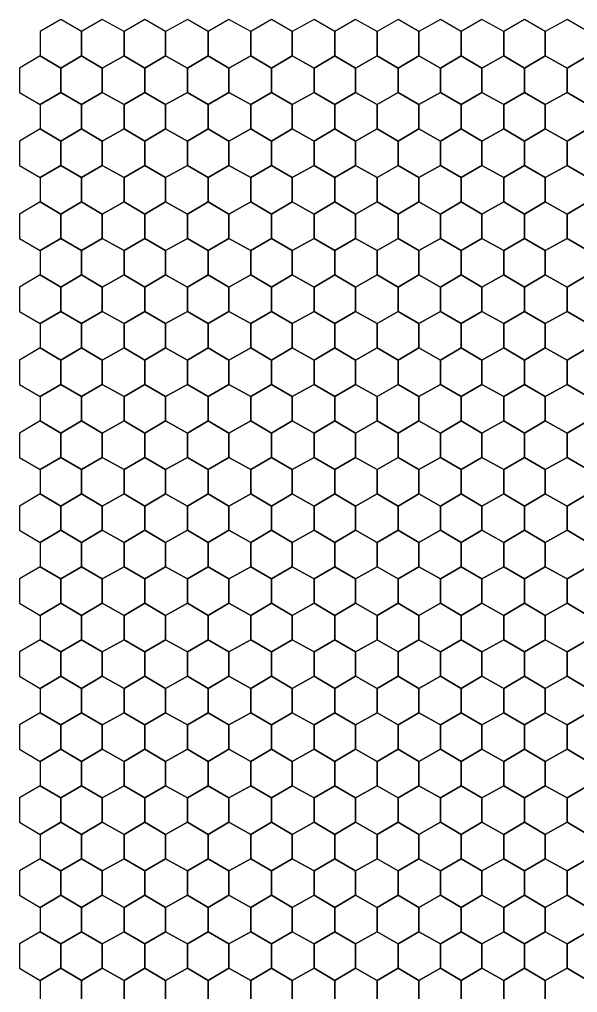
# Model space of a CAD drawing. Header units: metres. Extents: x -17 to 3602, y -20 to 1610.
# Drawn here: x -17 to 442, y 810 to 1610 of the extents above; entities that cross this region are included whole.
import ezdxf

# ---------------------------------------------------------------- set-up
doc = ezdxf.new("R2010")
doc.units = ezdxf.units.M

msp = doc.modelspace()

# ---------------------------------------------------------------- linework, layer by layer
for points in [[(34, 1580), (34, 1600), (17, 1610), (0, 1600), (0, 1580), (17, 1570)], [(69, 1580), (69, 1600), (51, 1610), (34, 1600), (34, 1580), (51, 1570)], [(103, 1580), (103, 1600), (86, 1610), (69, 1600), (69, 1580), (86, 1570)], [(138, 1580), (138, 1600), (121, 1610), (103, 1600), (103, 1580), (121, 1570)], [(173, 1580), (173, 1600), (155, 1610), (138, 1600), (138, 1580), (155, 1570)], [(207, 1580), (207, 1600), (190, 1610), (173, 1600), (173, 1580), (190, 1570)], [(242, 1580), (242, 1600), (225, 1610), (207, 1600), (207, 1580), (225, 1570)], [(277, 1580), (277, 1600), (259, 1610), (242, 1600), (242, 1580), (259, 1570)], [(311, 1580), (311, 1600), (294, 1610), (277, 1600), (277, 1580), (294, 1570)], [(346, 1580), (346, 1600), (329, 1610), (311, 1600), (311, 1580), (329, 1570)], [(381, 1580), (381, 1600), (363, 1610), (346, 1600), (346, 1580), (363, 1570)], [(415, 1580), (415, 1600), (398, 1610), (381, 1600), (381, 1580), (398, 1570)], [(450, 1580), (450, 1600), (433, 1610), (415, 1600), (415, 1580), (433, 1570)], [(17, 1550), (17, 1570), (0, 1580), (-17, 1570), (-17, 1550), (0, 1540)], [(51, 1550), (51, 1570), (34, 1580), (17, 1570), (17, 1550), (34, 1540)], [(86, 1550), (86, 1570), (69, 1580), (51, 1570), (51, 1550), (69, 1540)], [(121, 1550), (121, 1570), (103, 1580), (86, 1570), (86, 1550), (103, 1540)], [(155, 1550), (155, 1570), (138, 1580), (121, 1570), (121, 1550), (138, 1540)], [(190, 1550), (190, 1570), (173, 1580), (155, 1570), (155, 1550), (173, 1540)], [(225, 1550), (225, 1570), (207, 1580), (190, 1570), (190, 1550), (207, 1540)], [(259, 1550), (259, 1570), (242, 1580), (225, 1570), (225, 1550), (242, 1540)], [(294, 1550), (294, 1570), (277, 1580), (259, 1570), (259, 1550), (277, 1540)], [(329, 1550), (329, 1570), (311, 1580), (294, 1570), (294, 1550), (311, 1540)], [(363, 1550), (363, 1570), (346, 1580), (329, 1570), (329, 1550), (346, 1540)], [(398, 1550), (398, 1570), (381, 1580), (363, 1570), (363, 1550), (381, 1540)], [(433, 1550), (433, 1570), (415, 1580), (398, 1570), (398, 1550), (415, 1540)], [(467, 1550), (467, 1570), (450, 1580), (433, 1570), (433, 1550), (450, 1540)], [(34, 1520), (34, 1540), (17, 1550), (0, 1540), (0, 1520), (17, 1510)], [(69, 1520), (69, 1540), (51, 1550), (34, 1540), (34, 1520), (51, 1510)], [(103, 1520), (103, 1540), (86, 1550), (69, 1540), (69, 1520), (86, 1510)], [(138, 1520), (138, 1540), (121, 1550), (103, 1540), (103, 1520), (121, 1510)], [(173, 1520), (173, 1540), (155, 1550), (138, 1540), (138, 1520), (155, 1510)], [(207, 1520), (207, 1540), (190, 1550), (173, 1540), (173, 1520), (190, 1510)], [(242, 1520), (242, 1540), (225, 1550), (207, 1540), (207, 1520), (225, 1510)], [(277, 1520), (277, 1540), (259, 1550), (242, 1540), (242, 1520), (259, 1510)], [(311, 1520), (311, 1540), (294, 1550), (277, 1540), (277, 1520), (294, 1510)], [(346, 1520), (346, 1540), (329, 1550), (311, 1540), (311, 1520), (329, 1510)], [(381, 1520), (381, 1540), (363, 1550), (346, 1540), (346, 1520), (363, 1510)], [(415, 1520), (415, 1540), (398, 1550), (381, 1540), (381, 1520), (398, 1510)], [(450, 1520), (450, 1540), (433, 1550), (415, 1540), (415, 1520), (433, 1510)], [(17, 1490), (17, 1510), (0, 1520), (-17, 1510), (-17, 1490), (0, 1480)], [(51, 1490), (51, 1510), (34, 1520), (17, 1510), (17, 1490), (34, 1480)], [(86, 1490), (86, 1510), (69, 1520), (51, 1510), (51, 1490), (69, 1480)], [(121, 1490), (121, 1510), (103, 1520), (86, 1510), (86, 1490), (103, 1480)], [(155, 1490), (155, 1510), (138, 1520), (121, 1510), (121, 1490), (138, 1480)], [(190, 1490), (190, 1510), (173, 1520), (155, 1510), (155, 1490), (173, 1480)], [(225, 1490), (225, 1510), (207, 1520), (190, 1510), (190, 1490), (207, 1480)], [(259, 1490), (259, 1510), (242, 1520), (225, 1510), (225, 1490), (242, 1480)], [(294, 1490), (294, 1510), (277, 1520), (259, 1510), (259, 1490), (277, 1480)], [(329, 1490), (329, 1510), (311, 1520), (294, 1510), (294, 1490), (311, 1480)], [(363, 1490), (363, 1510), (346, 1520), (329, 1510), (329, 1490), (346, 1480)], [(398, 1490), (398, 1510), (381, 1520), (363, 1510), (363, 1490), (381, 1480)], [(433, 1490), (433, 1510), (415, 1520), (398, 1510), (398, 1490), (415, 1480)], [(467, 1490), (467, 1510), (450, 1520), (433, 1510), (433, 1490), (450, 1480)], [(34, 1460), (34, 1480), (17, 1490), (0, 1480), (0, 1460), (17, 1450)], [(69, 1460), (69, 1480), (51, 1490), (34, 1480), (34, 1460), (51, 1450)], [(103, 1460), (103, 1480), (86, 1490), (69, 1480), (69, 1460), (86, 1450)], [(138, 1460), (138, 1480), (121, 1490), (103, 1480), (103, 1460), (121, 1450)], [(173, 1460), (173, 1480), (155, 1490), (138, 1480), (138, 1460), (155, 1450)], [(207, 1460), (207, 1480), (190, 1490), (173, 1480), (173, 1460), (190, 1450)], [(242, 1460), (242, 1480), (225, 1490), (207, 1480), (207, 1460), (225, 1450)], [(277, 1460), (277, 1480), (259, 1490), (242, 1480), (242, 1460), (259, 1450)], [(311, 1460), (311, 1480), (294, 1490), (277, 1480), (277, 1460), (294, 1450)], [(346, 1460), (346, 1480), (329, 1490), (311, 1480), (311, 1460), (329, 1450)], [(381, 1460), (381, 1480), (363, 1490), (346, 1480), (346, 1460), (363, 1450)], [(415, 1460), (415, 1480), (398, 1490), (381, 1480), (381, 1460), (398, 1450)], [(450, 1460), (450, 1480), (433, 1490), (415, 1480), (415, 1460), (433, 1450)], [(17, 1430), (17, 1450), (0, 1460), (-17, 1450), (-17, 1430), (0, 1420)], [(51, 1430), (51, 1450), (34, 1460), (17, 1450), (17, 1430), (34, 1420)], [(86, 1430), (86, 1450), (69, 1460), (51, 1450), (51, 1430), (69, 1420)], [(121, 1430), (121, 1450), (103, 1460), (86, 1450), (86, 1430), (103, 1420)], [(155, 1430), (155, 1450), (138, 1460), (121, 1450), (121, 1430), (138, 1420)], [(190, 1430), (190, 1450), (173, 1460), (155, 1450), (155, 1430), (173, 1420)], [(225, 1430), (225, 1450), (207, 1460), (190, 1450), (190, 1430), (207, 1420)], [(259, 1430), (259, 1450), (242, 1460), (225, 1450), (225, 1430), (242, 1420)], [(294, 1430), (294, 1450), (277, 1460), (259, 1450), (259, 1430), (277, 1420)], [(329, 1430), (329, 1450), (311, 1460), (294, 1450), (294, 1430), (311, 1420)], [(363, 1430), (363, 1450), (346, 1460), (329, 1450), (329, 1430), (346, 1420)], [(398, 1430), (398, 1450), (381, 1460), (363, 1450), (363, 1430), (381, 1420)], [(433, 1430), (433, 1450), (415, 1460), (398, 1450), (398, 1430), (415, 1420)], [(467, 1430), (467, 1450), (450, 1460), (433, 1450), (433, 1430), (450, 1420)], [(34, 1400), (34, 1420), (17, 1430), (0, 1420), (0, 1400), (17, 1390)], [(69, 1400), (69, 1420), (51, 1430), (34, 1420), (34, 1400), (51, 1390)], [(103, 1400), (103, 1420), (86, 1430), (69, 1420), (69, 1400), (86, 1390)], [(138, 1400), (138, 1420), (121, 1430), (103, 1420), (103, 1400), (121, 1390)], [(173, 1400), (173, 1420), (155, 1430), (138, 1420), (138, 1400), (155, 1390)], [(207, 1400), (207, 1420), (190, 1430), (173, 1420), (173, 1400), (190, 1390)], [(242, 1400), (242, 1420), (225, 1430), (207, 1420), (207, 1400), (225, 1390)], [(277, 1400), (277, 1420), (259, 1430), (242, 1420), (242, 1400), (259, 1390)], [(311, 1400), (311, 1420), (294, 1430), (277, 1420), (277, 1400), (294, 1390)], [(346, 1400), (346, 1420), (329, 1430), (311, 1420), (311, 1400), (329, 1390)], [(381, 1400), (381, 1420), (363, 1430), (346, 1420), (346, 1400), (363, 1390)], [(415, 1400), (415, 1420), (398, 1430), (381, 1420), (381, 1400), (398, 1390)], [(450, 1400), (450, 1420), (433, 1430), (415, 1420), (415, 1400), (433, 1390)], [(17, 1370), (17, 1390), (0, 1400), (-17, 1390), (-17, 1370), (0, 1360)], [(51, 1370), (51, 1390), (34, 1400), (17, 1390), (17, 1370), (34, 1360)], [(86, 1370), (86, 1390), (69, 1400), (51, 1390), (51, 1370), (69, 1360)], [(121, 1370), (121, 1390), (103, 1400), (86, 1390), (86, 1370), (103, 1360)], [(155, 1370), (155, 1390), (138, 1400), (121, 1390), (121, 1370), (138, 1360)], [(190, 1370), (190, 1390), (173, 1400), (155, 1390), (155, 1370), (173, 1360)], [(225, 1370), (225, 1390), (207, 1400), (190, 1390), (190, 1370), (207, 1360)], [(259, 1370), (259, 1390), (242, 1400), (225, 1390), (225, 1370), (242, 1360)], [(294, 1370), (294, 1390), (277, 1400), (259, 1390), (259, 1370), (277, 1360)], [(329, 1370), (329, 1390), (311, 1400), (294, 1390), (294, 1370), (311, 1360)], [(363, 1370), (363, 1390), (346, 1400), (329, 1390), (329, 1370), (346, 1360)], [(398, 1370), (398, 1390), (381, 1400), (363, 1390), (363, 1370), (381, 1360)], [(433, 1370), (433, 1390), (415, 1400), (398, 1390), (398, 1370), (415, 1360)], [(467, 1370), (467, 1390), (450, 1400), (433, 1390), (433, 1370), (450, 1360)], [(34, 1340), (34, 1360), (17, 1370), (0, 1360), (0, 1340), (17, 1330)], [(69, 1340), (69, 1360), (51, 1370), (34, 1360), (34, 1340), (51, 1330)], [(103, 1340), (103, 1360), (86, 1370), (69, 1360), (69, 1340), (86, 1330)], [(138, 1340), (138, 1360), (121, 1370), (103, 1360), (103, 1340), (121, 1330)], [(173, 1340), (173, 1360), (155, 1370), (138, 1360), (138, 1340), (155, 1330)], [(207, 1340), (207, 1360), (190, 1370), (173, 1360), (173, 1340), (190, 1330)], [(242, 1340), (242, 1360), (225, 1370), (207, 1360), (207, 1340), (225, 1330)], [(277, 1340), (277, 1360), (259, 1370), (242, 1360), (242, 1340), (259, 1330)], [(311, 1340), (311, 1360), (294, 1370), (277, 1360), (277, 1340), (294, 1330)], [(346, 1340), (346, 1360), (329, 1370), (311, 1360), (311, 1340), (329, 1330)], [(381, 1340), (381, 1360), (363, 1370), (346, 1360), (346, 1340), (363, 1330)], [(415, 1340), (415, 1360), (398, 1370), (381, 1360), (381, 1340), (398, 1330)], [(450, 1340), (450, 1360), (433, 1370), (415, 1360), (415, 1340), (433, 1330)], [(17, 1310), (17, 1330), (0, 1340), (-17, 1330), (-17, 1310), (0, 1300)], [(51, 1310), (51, 1330), (34, 1340), (17, 1330), (17, 1310), (34, 1300)], [(86, 1310), (86, 1330), (69, 1340), (51, 1330), (51, 1310), (69, 1300)], [(121, 1310), (121, 1330), (103, 1340), (86, 1330), (86, 1310), (103, 1300)], [(155, 1310), (155, 1330), (138, 1340), (121, 1330), (121, 1310), (138, 1300)], [(190, 1310), (190, 1330), (173, 1340), (155, 1330), (155, 1310), (173, 1300)], [(225, 1310), (225, 1330), (207, 1340), (190, 1330), (190, 1310), (207, 1300)], [(259, 1310), (259, 1330), (242, 1340), (225, 1330), (225, 1310), (242, 1300)], [(294, 1310), (294, 1330), (277, 1340), (259, 1330), (259, 1310), (277, 1300)], [(329, 1310), (329, 1330), (311, 1340), (294, 1330), (294, 1310), (311, 1300)], [(363, 1310), (363, 1330), (346, 1340), (329, 1330), (329, 1310), (346, 1300)], [(398, 1310), (398, 1330), (381, 1340), (363, 1330), (363, 1310), (381, 1300)], [(433, 1310), (433, 1330), (415, 1340), (398, 1330), (398, 1310), (415, 1300)], [(467, 1310), (467, 1330), (450, 1340), (433, 1330), (433, 1310), (450, 1300)], [(34, 1280), (34, 1300), (17, 1310), (0, 1300), (0, 1280), (17, 1270)], [(69, 1280), (69, 1300), (51, 1310), (34, 1300), (34, 1280), (51, 1270)], [(103, 1280), (103, 1300), (86, 1310), (69, 1300), (69, 1280), (86, 1270)], [(138, 1280), (138, 1300), (121, 1310), (103, 1300), (103, 1280), (121, 1270)], [(173, 1280), (173, 1300), (155, 1310), (138, 1300), (138, 1280), (155, 1270)], [(207, 1280), (207, 1300), (190, 1310), (173, 1300), (173, 1280), (190, 1270)], [(242, 1280), (242, 1300), (225, 1310), (207, 1300), (207, 1280), (225, 1270)], [(277, 1280), (277, 1300), (259, 1310), (242, 1300), (242, 1280), (259, 1270)], [(311, 1280), (311, 1300), (294, 1310), (277, 1300), (277, 1280), (294, 1270)], [(346, 1280), (346, 1300), (329, 1310), (311, 1300), (311, 1280), (329, 1270)], [(381, 1280), (381, 1300), (363, 1310), (346, 1300), (346, 1280), (363, 1270)], [(415, 1280), (415, 1300), (398, 1310), (381, 1300), (381, 1280), (398, 1270)], [(450, 1280), (450, 1300), (433, 1310), (415, 1300), (415, 1280), (433, 1270)], [(17, 1250), (17, 1270), (0, 1280), (-17, 1270), (-17, 1250), (0, 1240)], [(51, 1250), (51, 1270), (34, 1280), (17, 1270), (17, 1250), (34, 1240)], [(86, 1250), (86, 1270), (69, 1280), (51, 1270), (51, 1250), (69, 1240)], [(121, 1250), (121, 1270), (103, 1280), (86, 1270), (86, 1250), (103, 1240)], [(155, 1250), (155, 1270), (138, 1280), (121, 1270), (121, 1250), (138, 1240)], [(190, 1250), (190, 1270), (173, 1280), (155, 1270), (155, 1250), (173, 1240)], [(225, 1250), (225, 1270), (207, 1280), (190, 1270), (190, 1250), (207, 1240)], [(259, 1250), (259, 1270), (242, 1280), (225, 1270), (225, 1250), (242, 1240)], [(294, 1250), (294, 1270), (277, 1280), (259, 1270), (259, 1250), (277, 1240)], [(329, 1250), (329, 1270), (311, 1280), (294, 1270), (294, 1250), (311, 1240)], [(363, 1250), (363, 1270), (346, 1280), (329, 1270), (329, 1250), (346, 1240)], [(398, 1250), (398, 1270), (381, 1280), (363, 1270), (363, 1250), (381, 1240)], [(433, 1250), (433, 1270), (415, 1280), (398, 1270), (398, 1250), (415, 1240)], [(467, 1250), (467, 1270), (450, 1280), (433, 1270), (433, 1250), (450, 1240)], [(34, 1220), (34, 1240), (17, 1250), (0, 1240), (0, 1220), (17, 1210)], [(69, 1220), (69, 1240), (51, 1250), (34, 1240), (34, 1220), (51, 1210)], [(103, 1220), (103, 1240), (86, 1250), (69, 1240), (69, 1220), (86, 1210)], [(138, 1220), (138, 1240), (121, 1250), (103, 1240), (103, 1220), (121, 1210)], [(173, 1220), (173, 1240), (155, 1250), (138, 1240), (138, 1220), (155, 1210)], [(207, 1220), (207, 1240), (190, 1250), (173, 1240), (173, 1220), (190, 1210)], [(242, 1220), (242, 1240), (225, 1250), (207, 1240), (207, 1220), (225, 1210)], [(277, 1220), (277, 1240), (259, 1250), (242, 1240), (242, 1220), (259, 1210)], [(311, 1220), (311, 1240), (294, 1250), (277, 1240), (277, 1220), (294, 1210)], [(346, 1220), (346, 1240), (329, 1250), (311, 1240), (311, 1220), (329, 1210)], [(381, 1220), (381, 1240), (363, 1250), (346, 1240), (346, 1220), (363, 1210)], [(415, 1220), (415, 1240), (398, 1250), (381, 1240), (381, 1220), (398, 1210)], [(450, 1220), (450, 1240), (433, 1250), (415, 1240), (415, 1220), (433, 1210)], [(17, 1190), (17, 1210), (0, 1220), (-17, 1210), (-17, 1190), (0, 1180)], [(51, 1190), (51, 1210), (34, 1220), (17, 1210), (17, 1190), (34, 1180)], [(86, 1190), (86, 1210), (69, 1220), (51, 1210), (51, 1190), (69, 1180)], [(121, 1190), (121, 1210), (103, 1220), (86, 1210), (86, 1190), (103, 1180)], [(155, 1190), (155, 1210), (138, 1220), (121, 1210), (121, 1190), (138, 1180)], [(190, 1190), (190, 1210), (173, 1220), (155, 1210), (155, 1190), (173, 1180)], [(225, 1190), (225, 1210), (207, 1220), (190, 1210), (190, 1190), (207, 1180)], [(259, 1190), (259, 1210), (242, 1220), (225, 1210), (225, 1190), (242, 1180)], [(294, 1190), (294, 1210), (277, 1220), (259, 1210), (259, 1190), (277, 1180)], [(329, 1190), (329, 1210), (311, 1220), (294, 1210), (294, 1190), (311, 1180)], [(363, 1190), (363, 1210), (346, 1220), (329, 1210), (329, 1190), (346, 1180)], [(398, 1190), (398, 1210), (381, 1220), (363, 1210), (363, 1190), (381, 1180)], [(433, 1190), (433, 1210), (415, 1220), (398, 1210), (398, 1190), (415, 1180)], [(467, 1190), (467, 1210), (450, 1220), (433, 1210), (433, 1190), (450, 1180)], [(34, 1160), (34, 1180), (17, 1190), (0, 1180), (0, 1160), (17, 1150)], [(69, 1160), (69, 1180), (51, 1190), (34, 1180), (34, 1160), (51, 1150)], [(103, 1160), (103, 1180), (86, 1190), (69, 1180), (69, 1160), (86, 1150)], [(138, 1160), (138, 1180), (121, 1190), (103, 1180), (103, 1160), (121, 1150)], [(173, 1160), (173, 1180), (155, 1190), (138, 1180), (138, 1160), (155, 1150)], [(207, 1160), (207, 1180), (190, 1190), (173, 1180), (173, 1160), (190, 1150)], [(242, 1160), (242, 1180), (225, 1190), (207, 1180), (207, 1160), (225, 1150)], [(277, 1160), (277, 1180), (259, 1190), (242, 1180), (242, 1160), (259, 1150)], [(311, 1160), (311, 1180), (294, 1190), (277, 1180), (277, 1160), (294, 1150)], [(346, 1160), (346, 1180), (329, 1190), (311, 1180), (311, 1160), (329, 1150)], [(381, 1160), (381, 1180), (363, 1190), (346, 1180), (346, 1160), (363, 1150)], [(415, 1160), (415, 1180), (398, 1190), (381, 1180), (381, 1160), (398, 1150)], [(450, 1160), (450, 1180), (433, 1190), (415, 1180), (415, 1160), (433, 1150)], [(17, 1130), (17, 1150), (0, 1160), (-17, 1150), (-17, 1130), (0, 1120)], [(51, 1130), (51, 1150), (34, 1160), (17, 1150), (17, 1130), (34, 1120)], [(86, 1130), (86, 1150), (69, 1160), (51, 1150), (51, 1130), (69, 1120)], [(121, 1130), (121, 1150), (103, 1160), (86, 1150), (86, 1130), (103, 1120)], [(155, 1130), (155, 1150), (138, 1160), (121, 1150), (121, 1130), (138, 1120)], [(190, 1130), (190, 1150), (173, 1160), (155, 1150), (155, 1130), (173, 1120)], [(225, 1130), (225, 1150), (207, 1160), (190, 1150), (190, 1130), (207, 1120)], [(259, 1130), (259, 1150), (242, 1160), (225, 1150), (225, 1130), (242, 1120)], [(294, 1130), (294, 1150), (277, 1160), (259, 1150), (259, 1130), (277, 1120)], [(329, 1130), (329, 1150), (311, 1160), (294, 1150), (294, 1130), (311, 1120)], [(363, 1130), (363, 1150), (346, 1160), (329, 1150), (329, 1130), (346, 1120)], [(398, 1130), (398, 1150), (381, 1160), (363, 1150), (363, 1130), (381, 1120)], [(433, 1130), (433, 1150), (415, 1160), (398, 1150), (398, 1130), (415, 1120)], [(467, 1130), (467, 1150), (450, 1160), (433, 1150), (433, 1130), (450, 1120)], [(34, 1100), (34, 1120), (17, 1130), (0, 1120), (0, 1100), (17, 1090)], [(69, 1100), (69, 1120), (51, 1130), (34, 1120), (34, 1100), (51, 1090)], [(103, 1100), (103, 1120), (86, 1130), (69, 1120), (69, 1100), (86, 1090)], [(138, 1100), (138, 1120), (121, 1130), (103, 1120), (103, 1100), (121, 1090)], [(173, 1100), (173, 1120), (155, 1130), (138, 1120), (138, 1100), (155, 1090)], [(207, 1100), (207, 1120), (190, 1130), (173, 1120), (173, 1100), (190, 1090)], [(242, 1100), (242, 1120), (225, 1130), (207, 1120), (207, 1100), (225, 1090)], [(277, 1100), (277, 1120), (259, 1130), (242, 1120), (242, 1100), (259, 1090)], [(311, 1100), (311, 1120), (294, 1130), (277, 1120), (277, 1100), (294, 1090)], [(346, 1100), (346, 1120), (329, 1130), (311, 1120), (311, 1100), (329, 1090)], [(381, 1100), (381, 1120), (363, 1130), (346, 1120), (346, 1100), (363, 1090)], [(415, 1100), (415, 1120), (398, 1130), (381, 1120), (381, 1100), (398, 1090)], [(450, 1100), (450, 1120), (433, 1130), (415, 1120), (415, 1100), (433, 1090)], [(17, 1070), (17, 1090), (0, 1100), (-17, 1090), (-17, 1070), (0, 1060)], [(51, 1070), (51, 1090), (34, 1100), (17, 1090), (17, 1070), (34, 1060)], [(86, 1070), (86, 1090), (69, 1100), (51, 1090), (51, 1070), (69, 1060)], [(121, 1070), (121, 1090), (103, 1100), (86, 1090), (86, 1070), (103, 1060)], [(155, 1070), (155, 1090), (138, 1100), (121, 1090), (121, 1070), (138, 1060)], [(190, 1070), (190, 1090), (173, 1100), (155, 1090), (155, 1070), (173, 1060)], [(225, 1070), (225, 1090), (207, 1100), (190, 1090), (190, 1070), (207, 1060)], [(259, 1070), (259, 1090), (242, 1100), (225, 1090), (225, 1070), (242, 1060)], [(294, 1070), (294, 1090), (277, 1100), (259, 1090), (259, 1070), (277, 1060)], [(329, 1070), (329, 1090), (311, 1100), (294, 1090), (294, 1070), (311, 1060)], [(363, 1070), (363, 1090), (346, 1100), (329, 1090), (329, 1070), (346, 1060)], [(398, 1070), (398, 1090), (381, 1100), (363, 1090), (363, 1070), (381, 1060)], [(433, 1070), (433, 1090), (415, 1100), (398, 1090), (398, 1070), (415, 1060)], [(467, 1070), (467, 1090), (450, 1100), (433, 1090), (433, 1070), (450, 1060)], [(34, 1040), (34, 1060), (17, 1070), (0, 1060), (0, 1040), (17, 1030)], [(69, 1040), (69, 1060), (51, 1070), (34, 1060), (34, 1040), (51, 1030)], [(103, 1040), (103, 1060), (86, 1070), (69, 1060), (69, 1040), (86, 1030)], [(138, 1040), (138, 1060), (121, 1070), (103, 1060), (103, 1040), (121, 1030)], [(173, 1040), (173, 1060), (155, 1070), (138, 1060), (138, 1040), (155, 1030)], [(207, 1040), (207, 1060), (190, 1070), (173, 1060), (173, 1040), (190, 1030)], [(242, 1040), (242, 1060), (225, 1070), (207, 1060), (207, 1040), (225, 1030)], [(277, 1040), (277, 1060), (259, 1070), (242, 1060), (242, 1040), (259, 1030)], [(311, 1040), (311, 1060), (294, 1070), (277, 1060), (277, 1040), (294, 1030)], [(346, 1040), (346, 1060), (329, 1070), (311, 1060), (311, 1040), (329, 1030)], [(381, 1040), (381, 1060), (363, 1070), (346, 1060), (346, 1040), (363, 1030)], [(415, 1040), (415, 1060), (398, 1070), (381, 1060), (381, 1040), (398, 1030)], [(450, 1040), (450, 1060), (433, 1070), (415, 1060), (415, 1040), (433, 1030)], [(17, 1010), (17, 1030), (0, 1040), (-17, 1030), (-17, 1010), (0, 1000)], [(51, 1010), (51, 1030), (34, 1040), (17, 1030), (17, 1010), (34, 1000)], [(86, 1010), (86, 1030), (69, 1040), (51, 1030), (51, 1010), (69, 1000)], [(121, 1010), (121, 1030), (103, 1040), (86, 1030), (86, 1010), (103, 1000)], [(155, 1010), (155, 1030), (138, 1040), (121, 1030), (121, 1010), (138, 1000)], [(190, 1010), (190, 1030), (173, 1040), (155, 1030), (155, 1010), (173, 1000)], [(225, 1010), (225, 1030), (207, 1040), (190, 1030), (190, 1010), (207, 1000)], [(259, 1010), (259, 1030), (242, 1040), (225, 1030), (225, 1010), (242, 1000)], [(294, 1010), (294, 1030), (277, 1040), (259, 1030), (259, 1010), (277, 1000)], [(329, 1010), (329, 1030), (311, 1040), (294, 1030), (294, 1010), (311, 1000)], [(363, 1010), (363, 1030), (346, 1040), (329, 1030), (329, 1010), (346, 1000)], [(398, 1010), (398, 1030), (381, 1040), (363, 1030), (363, 1010), (381, 1000)], [(433, 1010), (433, 1030), (415, 1040), (398, 1030), (398, 1010), (415, 1000)], [(467, 1010), (467, 1030), (450, 1040), (433, 1030), (433, 1010), (450, 1000)], [(34, 980), (34, 1000), (17, 1010), (0, 1000), (0, 980), (17, 970)], [(69, 980), (69, 1000), (51, 1010), (34, 1000), (34, 980), (51, 970)], [(103, 980), (103, 1000), (86, 1010), (69, 1000), (69, 980), (86, 970)], [(138, 980), (138, 1000), (121, 1010), (103, 1000), (103, 980), (121, 970)], [(173, 980), (173, 1000), (155, 1010), (138, 1000), (138, 980), (155, 970)], [(207, 980), (207, 1000), (190, 1010), (173, 1000), (173, 980), (190, 970)], [(242, 980), (242, 1000), (225, 1010), (207, 1000), (207, 980), (225, 970)], [(277, 980), (277, 1000), (259, 1010), (242, 1000), (242, 980), (259, 970)], [(311, 980), (311, 1000), (294, 1010), (277, 1000), (277, 980), (294, 970)], [(346, 980), (346, 1000), (329, 1010), (311, 1000), (311, 980), (329, 970)], [(381, 980), (381, 1000), (363, 1010), (346, 1000), (346, 980), (363, 970)], [(415, 980), (415, 1000), (398, 1010), (381, 1000), (381, 980), (398, 970)], [(450, 980), (450, 1000), (433, 1010), (415, 1000), (415, 980), (433, 970)], [(17, 950), (17, 970), (0, 980), (-17, 970), (-17, 950), (0, 940)], [(51, 950), (51, 970), (34, 980), (17, 970), (17, 950), (34, 940)], [(86, 950), (86, 970), (69, 980), (51, 970), (51, 950), (69, 940)], [(121, 950), (121, 970), (103, 980), (86, 970), (86, 950), (103, 940)], [(155, 950), (155, 970), (138, 980), (121, 970), (121, 950), (138, 940)], [(190, 950), (190, 970), (173, 980), (155, 970), (155, 950), (173, 940)], [(225, 950), (225, 970), (207, 980), (190, 970), (190, 950), (207, 940)], [(259, 950), (259, 970), (242, 980), (225, 970), (225, 950), (242, 940)], [(294, 950), (294, 970), (277, 980), (259, 970), (259, 950), (277, 940)], [(329, 950), (329, 970), (311, 980), (294, 970), (294, 950), (311, 940)], [(363, 950), (363, 970), (346, 980), (329, 970), (329, 950), (346, 940)], [(398, 950), (398, 970), (381, 980), (363, 970), (363, 950), (381, 940)], [(433, 950), (433, 970), (415, 980), (398, 970), (398, 950), (415, 940)], [(467, 950), (467, 970), (450, 980), (433, 970), (433, 950), (450, 940)], [(34, 920), (34, 940), (17, 950), (0, 940), (0, 920), (17, 910)], [(69, 920), (69, 940), (51, 950), (34, 940), (34, 920), (51, 910)], [(103, 920), (103, 940), (86, 950), (69, 940), (69, 920), (86, 910)], [(138, 920), (138, 940), (121, 950), (103, 940), (103, 920), (121, 910)], [(173, 920), (173, 940), (155, 950), (138, 940), (138, 920), (155, 910)], [(207, 920), (207, 940), (190, 950), (173, 940), (173, 920), (190, 910)], [(242, 920), (242, 940), (225, 950), (207, 940), (207, 920), (225, 910)], [(277, 920), (277, 940), (259, 950), (242, 940), (242, 920), (259, 910)], [(311, 920), (311, 940), (294, 950), (277, 940), (277, 920), (294, 910)], [(346, 920), (346, 940), (329, 950), (311, 940), (311, 920), (329, 910)], [(381, 920), (381, 940), (363, 950), (346, 940), (346, 920), (363, 910)], [(415, 920), (415, 940), (398, 950), (381, 940), (381, 920), (398, 910)], [(450, 920), (450, 940), (433, 950), (415, 940), (415, 920), (433, 910)], [(17, 890), (17, 910), (0, 920), (-17, 910), (-17, 890), (0, 880)], [(51, 890), (51, 910), (34, 920), (17, 910), (17, 890), (34, 880)], [(86, 890), (86, 910), (69, 920), (51, 910), (51, 890), (69, 880)], [(121, 890), (121, 910), (103, 920), (86, 910), (86, 890), (103, 880)], [(155, 890), (155, 910), (138, 920), (121, 910), (121, 890), (138, 880)], [(190, 890), (190, 910), (173, 920), (155, 910), (155, 890), (173, 880)], [(225, 890), (225, 910), (207, 920), (190, 910), (190, 890), (207, 880)], [(259, 890), (259, 910), (242, 920), (225, 910), (225, 890), (242, 880)], [(294, 890), (294, 910), (277, 920), (259, 910), (259, 890), (277, 880)], [(329, 890), (329, 910), (311, 920), (294, 910), (294, 890), (311, 880)], [(363, 890), (363, 910), (346, 920), (329, 910), (329, 890), (346, 880)], [(398, 890), (398, 910), (381, 920), (363, 910), (363, 890), (381, 880)], [(433, 890), (433, 910), (415, 920), (398, 910), (398, 890), (415, 880)], [(467, 890), (467, 910), (450, 920), (433, 910), (433, 890), (450, 880)], [(34, 860), (34, 880), (17, 890), (0, 880), (0, 860), (17, 850)], [(69, 860), (69, 880), (51, 890), (34, 880), (34, 860), (51, 850)], [(103, 860), (103, 880), (86, 890), (69, 880), (69, 860), (86, 850)], [(138, 860), (138, 880), (121, 890), (103, 880), (103, 860), (121, 850)], [(173, 860), (173, 880), (155, 890), (138, 880), (138, 860), (155, 850)], [(207, 860), (207, 880), (190, 890), (173, 880), (173, 860), (190, 850)], [(242, 860), (242, 880), (225, 890), (207, 880), (207, 860), (225, 850)], [(277, 860), (277, 880), (259, 890), (242, 880), (242, 860), (259, 850)], [(311, 860), (311, 880), (294, 890), (277, 880), (277, 860), (294, 850)], [(346, 860), (346, 880), (329, 890), (311, 880), (311, 860), (329, 850)], [(381, 860), (381, 880), (363, 890), (346, 880), (346, 860), (363, 850)], [(415, 860), (415, 880), (398, 890), (381, 880), (381, 860), (398, 850)], [(450, 860), (450, 880), (433, 890), (415, 880), (415, 860), (433, 850)], [(17, 830), (17, 850), (0, 860), (-17, 850), (-17, 830), (0, 820)], [(51, 830), (51, 850), (34, 860), (17, 850), (17, 830), (34, 820)], [(86, 830), (86, 850), (69, 860), (51, 850), (51, 830), (69, 820)], [(121, 830), (121, 850), (103, 860), (86, 850), (86, 830), (103, 820)], [(155, 830), (155, 850), (138, 860), (121, 850), (121, 830), (138, 820)], [(190, 830), (190, 850), (173, 860), (155, 850), (155, 830), (173, 820)], [(225, 830), (225, 850), (207, 860), (190, 850), (190, 830), (207, 820)], [(259, 830), (259, 850), (242, 860), (225, 850), (225, 830), (242, 820)], [(294, 830), (294, 850), (277, 860), (259, 850), (259, 830), (277, 820)], [(329, 830), (329, 850), (311, 860), (294, 850), (294, 830), (311, 820)], [(363, 830), (363, 850), (346, 860), (329, 850), (329, 830), (346, 820)], [(398, 830), (398, 850), (381, 860), (363, 850), (363, 830), (381, 820)], [(433, 830), (433, 850), (415, 860), (398, 850), (398, 830), (415, 820)], [(467, 830), (467, 850), (450, 860), (433, 850), (433, 830), (450, 820)], [(34, 800), (34, 820), (17, 830), (0, 820), (0, 800), (17, 790)], [(69, 800), (69, 820), (51, 830), (34, 820), (34, 800), (51, 790)], [(103, 800), (103, 820), (86, 830), (69, 820), (69, 800), (86, 790)], [(138, 800), (138, 820), (121, 830), (103, 820), (103, 800), (121, 790)], [(173, 800), (173, 820), (155, 830), (138, 820), (138, 800), (155, 790)], [(207, 800), (207, 820), (190, 830), (173, 820), (173, 800), (190, 790)], [(242, 800), (242, 820), (225, 830), (207, 820), (207, 800), (225, 790)], [(277, 800), (277, 820), (259, 830), (242, 820), (242, 800), (259, 790)], [(311, 800), (311, 820), (294, 830), (277, 820), (277, 800), (294, 790)], [(346, 800), (346, 820), (329, 830), (311, 820), (311, 800), (329, 790)], [(381, 800), (381, 820), (363, 830), (346, 820), (346, 800), (363, 790)], [(415, 800), (415, 820), (398, 830), (381, 820), (381, 800), (398, 790)], [(450, 800), (450, 820), (433, 830), (415, 820), (415, 800), (433, 790)]]:
    msp.add_lwpolyline(points, close=True)

doc.saveas('drawing.dxf')
